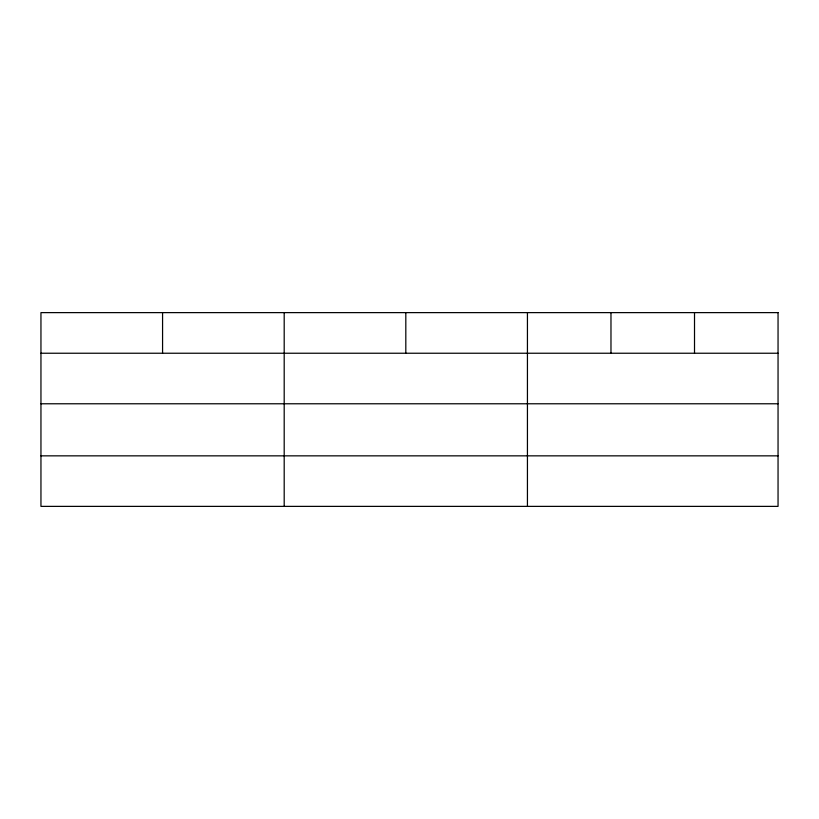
<?xml version="1.0" encoding="UTF-8"?>
<svg xmlns="http://www.w3.org/2000/svg" width="819" height="819" viewBox="0 0 819 819"><rect width="100%" height="100%" fill="white"/><g stroke="black" fill="none" stroke-linecap="round" stroke-linejoin="round"><path stroke-width="1.23" d="M40.95 353.235L778.05 353.235M40.95 403.777L778.05 403.777M40.95 455.845L778.05 455.845M694.512 312.623L694.512 353.235M610.974 312.623L610.974 353.235M527.436 312.623L527.436 506.377M405.814 312.623L405.814 353.235M284.193 312.623L284.193 506.377M162.572 312.623L162.572 353.235M778.05 312.623L40.95 312.623L40.95 506.377L778.05 506.377L778.05 312.623"/></g></svg>
